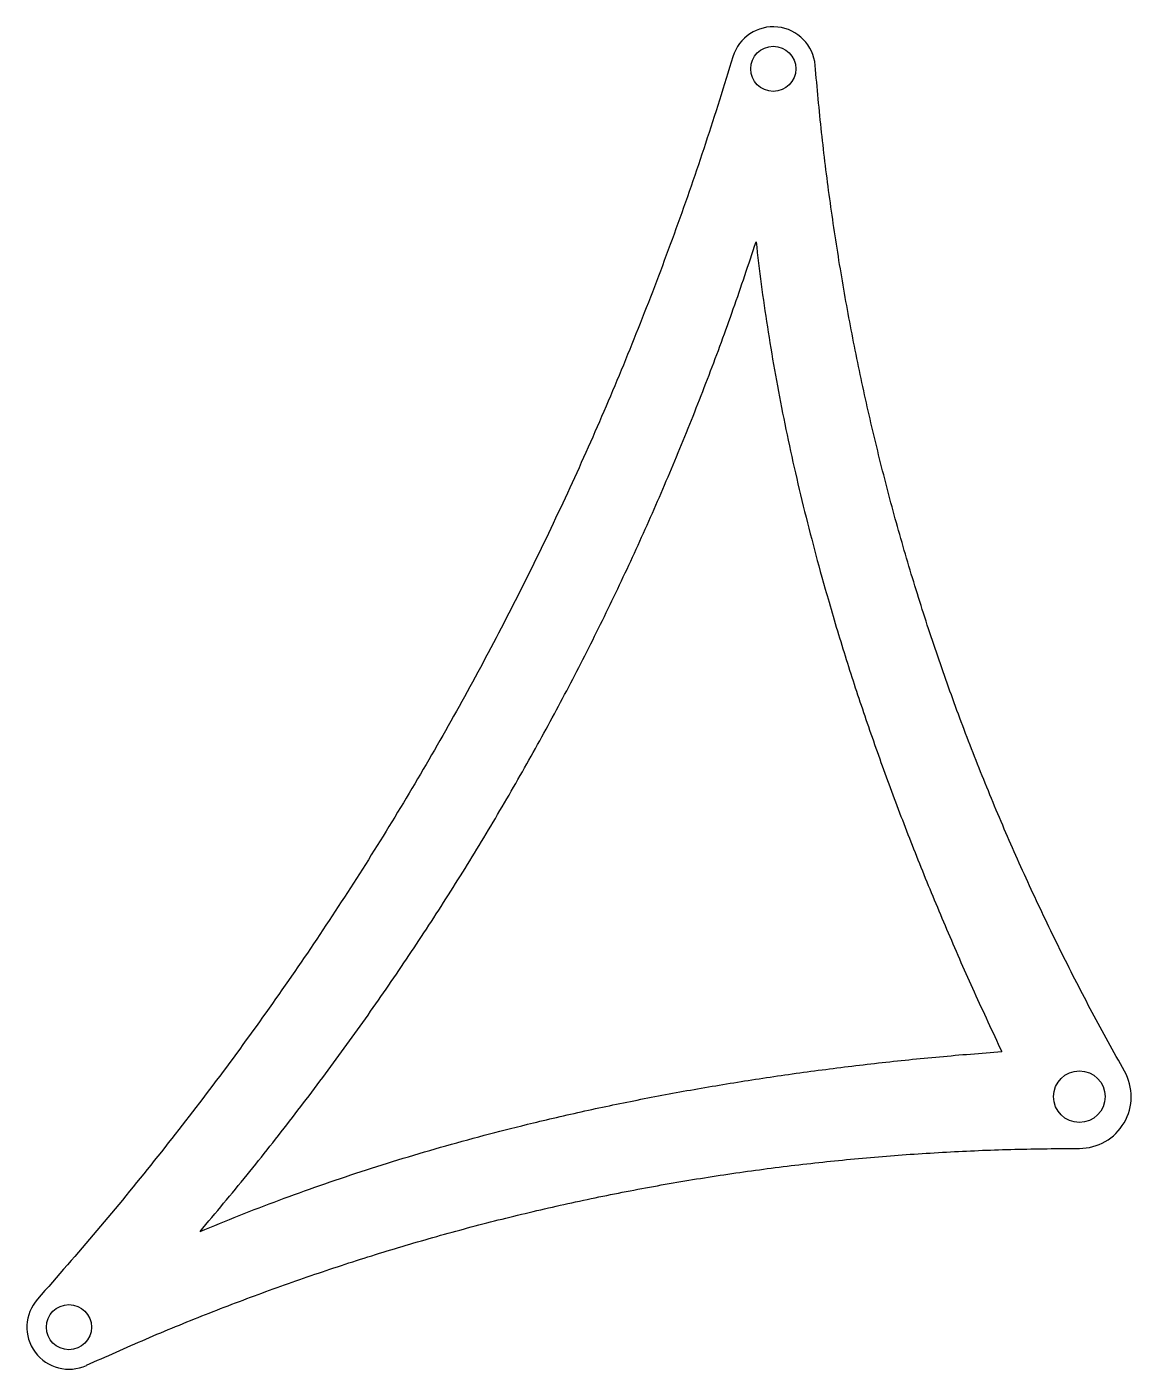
# Model space of a CAD drawing. Header units: millimetres. Extents: x -315 to -144, y -42 to 166.
import ezdxf

# ---------------------------------------------------------------- set-up
doc = ezdxf.new("R2010")
doc.units = ezdxf.units.MM
doc.layers.add('Sketch004', color=7, linetype='CONTINUOUS')

msp = doc.modelspace()

# ---------------------------------------------------------------- linework, layer by layer
at = {"layer": 'Sketch004'}
for centre, radius in [((-199.38, 159.1), 3.49), ((-152, 0), 3.99), ((-308.38, -35.68), 3.49)]:
    msp.add_circle(centre, radius, dxfattribs=at)
for centre, radius, start, end in [((-199.38, 159.1), 6.51, 4.7432, 163.1792), ((-152, 0), 8.01, -89.9601, 29.4532), ((-308.38, -35.68), 6.51, 138.3529, -65.4054)]:
    msp.add_arc(centre, radius, start, end, dxfattribs=at)
for points in [[(-205.61, 160.98), (-238.26, 52.97), (-313.25, -31.35)], [(-145.03, 3.94), (-185.99, 76.48), (-192.89, 159.63)], [(-288.09, -20.89), (-229.53, 48.08), (-202.04, 132.3)], [(-202.04, 132.3), (-195.58, 73.63), (-164.02, 6.99)], [(-288.09, -20.89), (-234.65, 1.71), (-164.02, 6.99)], [(-305.67, -41.59), (-232.42, -8.06), (-151.99, -8.01)]]:
    msp.add_open_spline(points, degree=2, dxfattribs=at)

doc.saveas('drawing.dxf')
